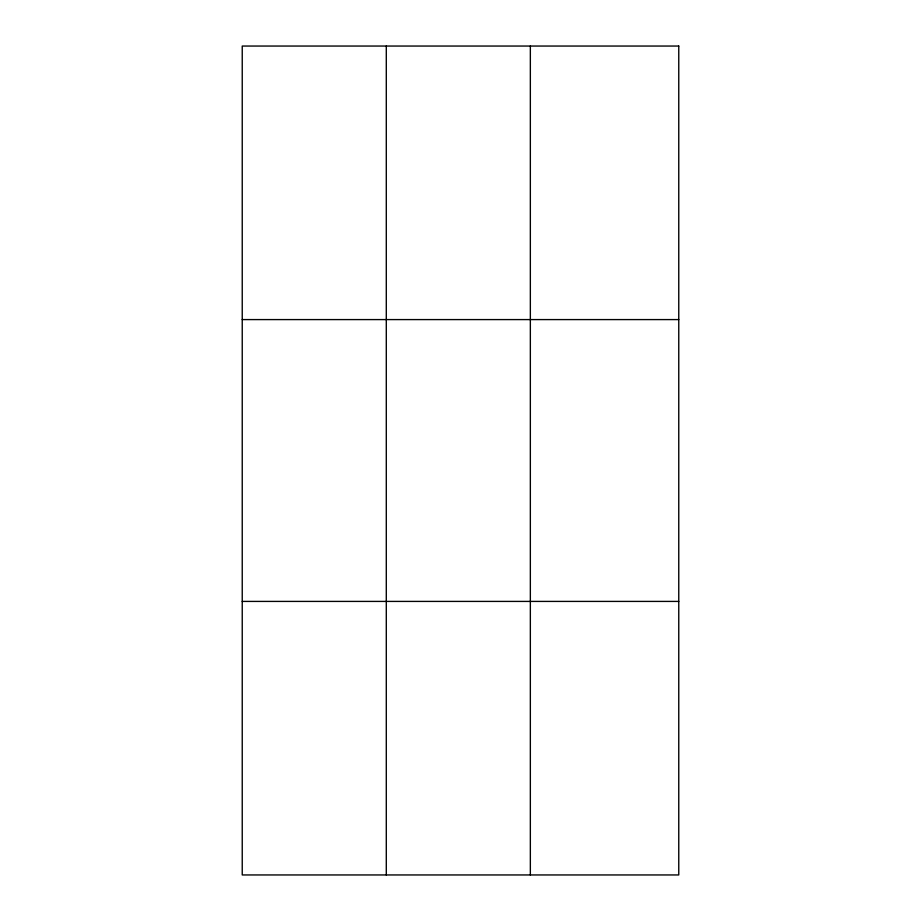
<?xml version="1.0" encoding="UTF-8"?>
<svg xmlns="http://www.w3.org/2000/svg" width="921" height="921" viewBox="0 0 921 921"><rect width="100%" height="100%" fill="white"/><g stroke="black" fill="none" stroke-linecap="round" stroke-linejoin="round"><path stroke-width="1.38" d="M386.29 874.95L386.29 46.05M530.346 874.95L530.346 46.05M242.235 319.587L678.765 319.587M242.235 601.413L678.765 601.413M678.765 46.05L678.765 874.95L242.235 874.95L242.235 46.05L678.765 46.05"/></g></svg>
